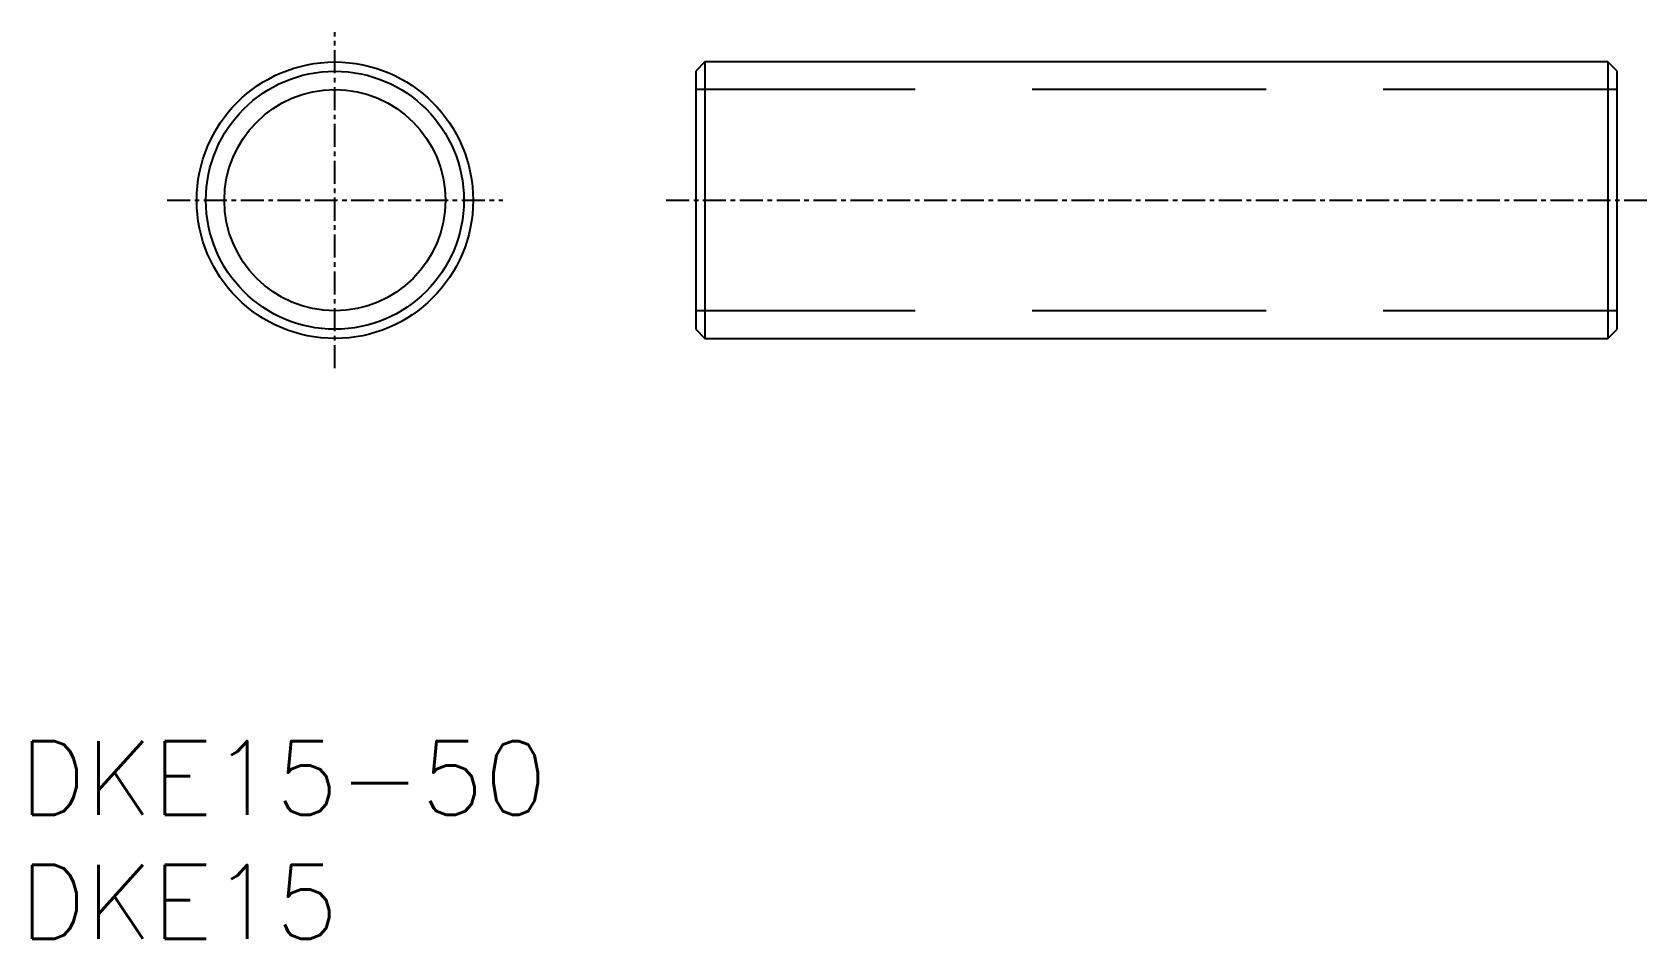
# Model space of a CAD drawing. Extents: x 942.8 to 1030.4, y 838.6 to 887.8.
import ezdxf

# ---------------------------------------------------------------- set-up
doc = ezdxf.new("R2010")
doc.units = 0
doc.linetypes.add('CENTER', pattern=[2, 1.25, -0.25, 0.25, -0.25])
doc.linetypes.add('DASHED', pattern=[19.05, 12.7, -6.35])
doc.layers.get('0').update_dxf_attribs({"linetype": 'CONTINUOUS'})
doc.layers.add('CENTER', color=1, linetype='CENTER')
doc.styles.get("Standard").update_dxf_attribs({"font": 'txt.shx'})

msp = doc.modelspace()

# ---------------------------------------------------------------- linework, layer by layer
for p, q in [((979.324, 886.192), (978.824, 885.692)), ((1028.324, 886.192), (979.324, 886.192)), ((979.324, 886.192), (979.324, 871.192)), ((1028.824, 885.692), (1028.324, 886.192)), ((1028.324, 886.192), (1028.324, 871.192)), ((978.824, 885.692), (978.824, 871.692)), ((1028.824, 871.692), (1028.824, 885.692)), ((978.824, 871.692), (979.324, 871.192)), ((979.324, 871.192), (1028.324, 871.192)), ((1028.324, 871.192), (1028.824, 871.692))]:
    msp.add_line(p, q)
at = {"color": 3, "linetype": 'DASHED'}
for p, q in [((1028.824, 884.692), (978.824, 884.692)), ((1028.824, 872.692), (978.824, 872.692))]:
    msp.add_line(p, q, dxfattribs=at)
for radius in [7.5, 7, 6]:
    msp.add_circle((959.238, 878.692), radius)
at = {"layer": 'CENTER'}
for p, q in [((959.238, 869.583), (959.238, 887.802)), ((950.128, 878.692), (968.348, 878.692)), ((977.214, 878.692), (1030.434, 878.692))]:
    msp.add_line(p, q, dxfattribs=at)

# ---------------------------------------------------------------- texts
for s, p in [('DKE15-50', (942.129, 845.355)), ('DKE15', (942.129, 838.632))]:
    msp.add_text(s, height=4).set_placement(p)

doc.saveas('drawing.dxf')
